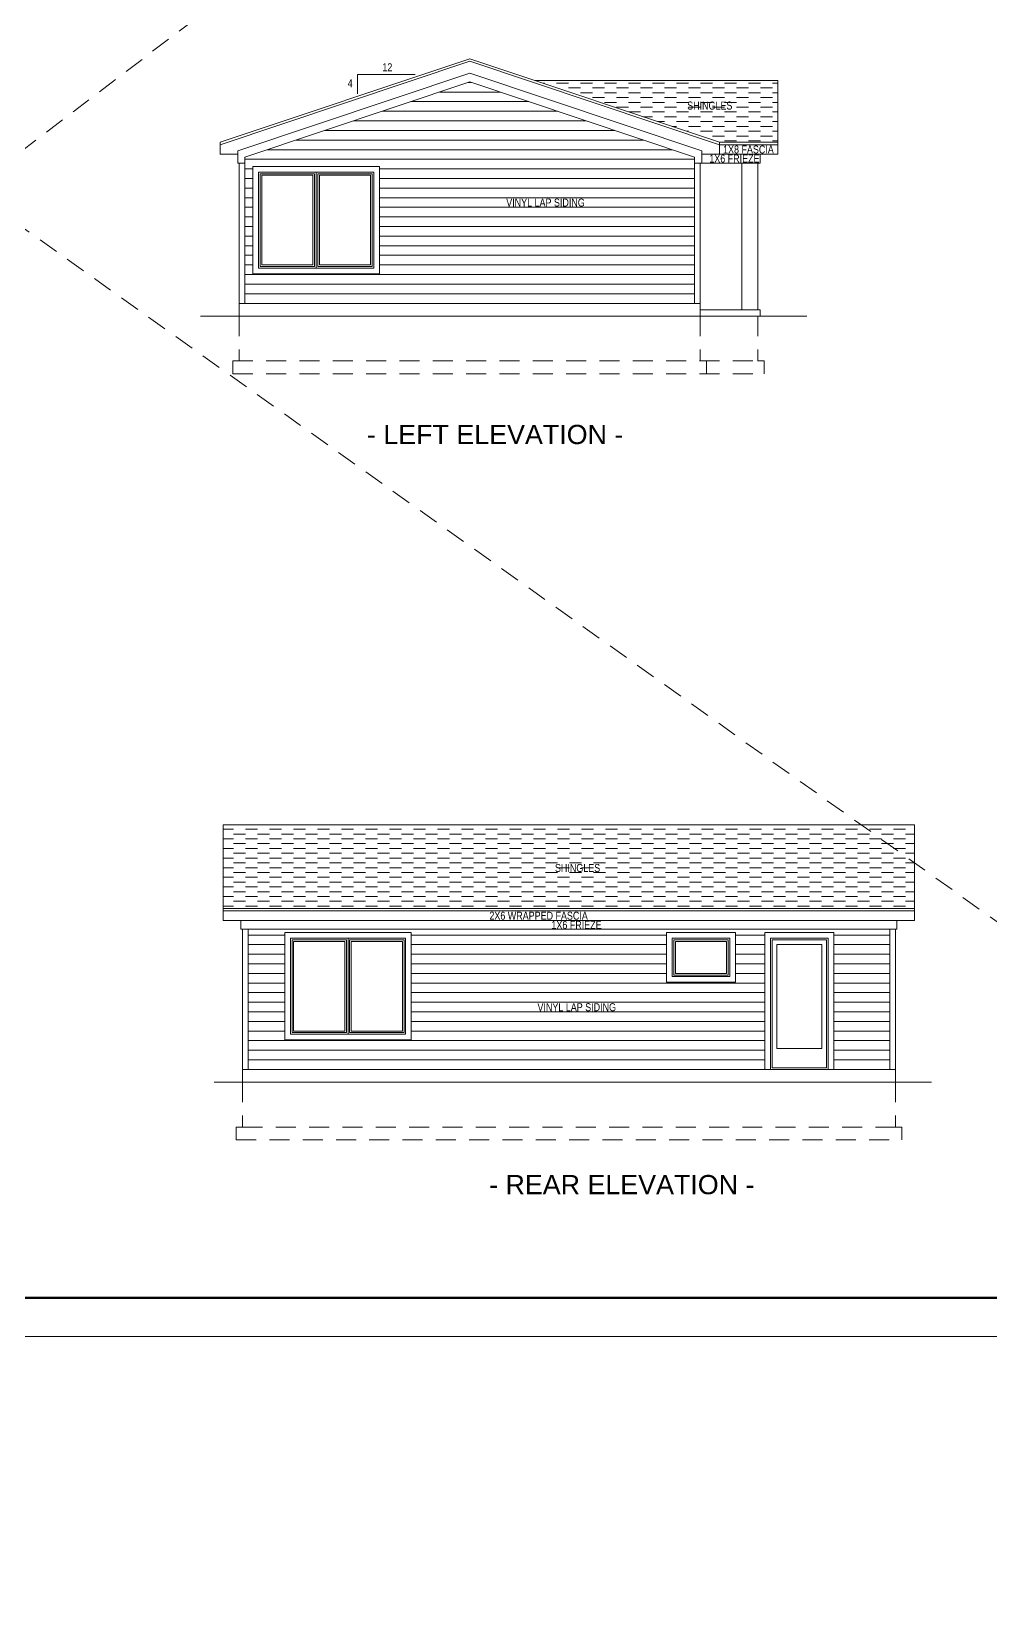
# Model space of a CAD drawing. Header units: inches. Extents: x -4443104 to -4439086, y 793046 to 798506.
# Drawn here: x -4440285 to -4439686, y 796798 to 797778 of the extents above; entities that cross this region are included whole.
import ezdxf

# ---------------------------------------------------------------- set-up
doc = ezdxf.new("R2010")
doc.units = ezdxf.units.IN
doc.header["$MEASUREMENT"] = 0
doc.linetypes.add('DGN Style 2', pattern=[20.825219, 12.495132, -8.330088])
doc.layers.add('Level 1', color=7, linetype='Continuous', lineweight=0)
doc.layers.add('Level 3', color=7, linetype='Continuous', lineweight=0)
doc.styles.add('Style-Arial', font='arial.ttf')

# ---------------------------------------------------------------- blocks, each defined once
blk = doc.blocks.new('412')
at = {"layer": 'Level 3', "color": 120, "linetype": 'Continuous', "lineweight": 13, "flags": 128}
blk.add_lwpolyline([(18, 0), (-18, 0), (-18, -12)], dxfattribs=at)
at = {"layer": 'Level 3', "color": 120, "linetype": 'Continuous', "lineweight": 13, "style": 'Style-Arial', "width": 0.8}
for s, p in [('12', (-2.53, 2)), ('4', (-24.23, -8.02))]:
    blk.add_text(s, height=5, dxfattribs=at).set_placement(p)

msp = doc.modelspace()

# ---------------------------------------------------------------- linework, layer by layer
at = {"layer": 'Level 1', "color": 7, "linetype": 'Continuous', "lineweight": 53}
msp.add_line((-4441106.0755, 796986.9512), (-4439474.0755, 796986.9512), dxfattribs=at)
at = {"layer": 'Level 1', "color": 7, "linetype": 'Continuous', "lineweight": 0}
msp.add_line((-4441154.0755, 796962.9512), (-4439426.0755, 796962.9512), dxfattribs=at)
at = {"layer": 'Level 3', "color": 120, "linetype": 'DGN Style 2', "lineweight": 13}
for p, q in [((-4441484.0068, 798505.9651), (-4439086.4167, 796797.85)), ((-4439288.1557, 798467.1443), (-4441266.7495, 796960.8973))]:
    msp.add_line(p, q, dxfattribs=at)
at = {"layer": 'Level 3', "color": 120, "linetype": 'Continuous', "lineweight": 13}
for p, q in [((-4440167.2782, 797708.9635), (-4440011.2782, 797761.1604)), ((-4439855.2782, 797708.9635), (-4440011.2782, 797761.1604)), ((-4440156.2782, 797703.6441), (-4440011.2782, 797752.1604)), ((-4440151.7782, 797699.6497), (-4440011.2782, 797746.6604)), ((-4439866.2782, 797703.6441), (-4440011.2782, 797752.1604)), ((-4439870.7782, 797699.6497), (-4440011.2782, 797746.6604)), ((-4439818.7782, 797747.4536), (-4439970.3128, 797747.4536)), ((-4439818.7782, 797701.4635), (-4439818.7782, 797747.4536)), ((-4440167.2782, 797701.4635), (-4440167.2782, 797708.9635)), ((-4439855.2782, 797701.4635), (-4439855.2782, 797708.9635)), ((-4439855.2782, 797708.9635), (-4439818.7782, 797708.9635)), ((-4440156.2782, 797701.4635), (-4440167.2782, 797701.4635)), ((-4440156.2782, 797695.9635), (-4440156.2782, 797703.6441)), ((-4440151.7782, 797695.9635), (-4440156.2782, 797695.9635)), ((-4440155.2782, 797695.9635), (-4440155.2782, 797600.3369)), ((-4440151.7782, 797699.6497), (-4440151.7782, 797608.3369)), ((-4439870.7782, 797699.6497), (-4439870.7782, 797608.3369)), ((-4439870.7782, 797695.9635), (-4439829.7782, 797695.9635)), ((-4439867.2782, 797695.9635), (-4439867.2782, 797600.3369)), ((-4439866.2782, 797695.9635), (-4439866.2782, 797703.6441)), ((-4439866.2782, 797701.4635), (-4439855.2782, 797701.4635)), ((-4439855.2782, 797701.4635), (-4439818.7782, 797701.4635)), ((-4439841.2782, 797695.9635), (-4439841.2782, 797604.3369)), ((-4439831.2782, 797695.9635), (-4439831.2782, 797604.3369)), ((-4439829.7782, 797695.9635), (-4439829.7782, 797701.4635)), ((-4440155.2782, 797608.3369), (-4439867.2782, 797608.3369)), ((-4440179.5266, 797600.3369), (-4439800.6221, 797600.3369)), ((-4439867.2782, 797604.3369), (-4439829.7782, 797604.3369)), ((-4439829.7782, 797604.3369), (-4439829.7782, 797600.3369)), ((-4440165.3374, 797222.8161), (-4440165.3374, 797282.4795)), ((-4440165.3374, 797282.4795), (-4439733.3374, 797282.4795)), ((-4439733.3374, 797222.8161), (-4439733.3374, 797282.4795)), ((-4439733.3374, 797230.3161), (-4440165.3374, 797230.3161)), ((-4440154.3374, 797222.8161), (-4440165.3374, 797222.8161)), ((-4440154.3374, 797222.8161), (-4439733.3374, 797222.8161)), ((-4440154.3374, 797217.3161), (-4440154.3374, 797222.8161)), ((-4440153.3374, 797217.3161), (-4440154.3374, 797217.3161)), ((-4440154.3374, 797217.3161), (-4440008.3374, 797217.3161)), ((-4440153.3374, 797217.3161), (-4440153.3374, 797121.6894)), ((-4440149.8374, 797217.3161), (-4440149.8374, 797129.6894)), ((-4440126.8374, 797215.1894), (-4440047.8374, 797215.1894)), ((-4440007.3374, 797217.3161), (-4440008.3374, 797217.3161)), ((-4440007.3374, 797217.3161), (-4439997.3374, 797217.3161)), ((-4439997.3374, 797217.3161), (-4439898.3374, 797217.3161)), ((-4439898.3374, 797217.3161), (-4439744.3374, 797217.3161)), ((-4439888.3232, 797215.1894), (-4439845.3232, 797215.1894)), ((-4439748.8374, 797217.3161), (-4439748.8374, 797129.6894)), ((-4439745.3374, 797217.3161), (-4439745.3374, 797121.6894)), ((-4439744.3374, 797217.3161), (-4439744.3374, 797222.8161)), ((-4439745.3374, 797129.6894), (-4440153.3374, 797129.6894)), ((-4439722.8557, 797121.6894), (-4440171.0172, 797121.6894))]:
    msp.add_line(p, q, dxfattribs=at)
at = {"layer": 'Level 3', "color": 120, "linetype": 'Continuous', "lineweight": 0}
for p, q in [((-4440167.2782, 797707.4635), (-4440011.2782, 797759.6604)), ((-4439855.2782, 797707.4635), (-4440011.2782, 797759.6604)), ((-4439855.2782, 797707.4635), (-4439818.7782, 797707.4635)), ((-4439733.3374, 797228.8161), (-4440165.3374, 797228.8161))]:
    msp.add_line(p, q, dxfattribs=at)
at = {"layer": 'Level 3', "color": 30, "linetype": 'Continuous', "lineweight": 0}
for p, q in [((-4440012.2451, 797746.3369), (-4440010.3112, 797746.3369)), ((-4440030.1772, 797740.3369), (-4439992.3791, 797740.3369)), ((-4440066.0414, 797728.3369), (-4439956.5149, 797728.3369)), ((-4440048.1093, 797734.3369), (-4439974.447, 797734.3369)), ((-4440101.9056, 797716.3369), (-4439920.6507, 797716.3369)), ((-4440083.9735, 797722.3369), (-4439938.5828, 797722.3369)), ((-4440119.8378, 797710.3369), (-4439902.7186, 797710.3369)), ((-4440151.7782, 797698.3369), (-4440150.6489, 797698.3369)), ((-4440150.6489, 797698.3369), (-4439870.7782, 797698.3369)), ((-4440137.7699, 797704.3369), (-4439884.7865, 797704.3369)), ((-4440151.7782, 797692.3369), (-4440146.7782, 797692.3369)), ((-4440151.7782, 797686.3369), (-4440146.7782, 797686.3369)), ((-4440067.7782, 797692.3369), (-4439870.7782, 797692.3369)), ((-4440067.7782, 797686.3369), (-4439870.7782, 797686.3369)), ((-4440151.7782, 797680.3369), (-4440146.7782, 797680.3369)), ((-4440067.7782, 797680.3369), (-4439870.7782, 797680.3369)), ((-4440151.7782, 797674.3369), (-4440146.7782, 797674.3369)), ((-4440151.7782, 797668.3369), (-4440146.7782, 797668.3369)), ((-4440067.7782, 797674.3369), (-4439870.7782, 797674.3369)), ((-4440067.7782, 797668.3369), (-4439870.7782, 797668.3369)), ((-4440151.7782, 797662.3369), (-4440146.7782, 797662.3369)), ((-4440067.7782, 797662.3369), (-4439870.7782, 797662.3369)), ((-4440151.7782, 797656.3369), (-4440146.7782, 797656.3369)), ((-4440151.7782, 797650.3369), (-4440146.7782, 797650.3369)), ((-4440067.7782, 797656.3369), (-4439870.7782, 797656.3369)), ((-4440067.7782, 797650.3369), (-4439870.7782, 797650.3369)), ((-4440151.7782, 797644.3369), (-4440146.7782, 797644.3369)), ((-4440151.7782, 797638.3369), (-4440146.7782, 797638.3369)), ((-4440067.7782, 797644.3369), (-4439870.7782, 797644.3369)), ((-4440067.7782, 797638.3369), (-4439870.7782, 797638.3369)), ((-4440151.7782, 797632.3369), (-4440146.7782, 797632.3369)), ((-4440067.7782, 797632.3369), (-4439870.7782, 797632.3369)), ((-4440151.7782, 797626.3369), (-4439870.7782, 797626.3369)), ((-4440151.7782, 797620.3369), (-4439870.7782, 797620.3369)), ((-4440151.7782, 797614.3369), (-4439870.7782, 797614.3369)), ((-4440149.8374, 797213.6894), (-4440126.8374, 797213.6894)), ((-4440149.8374, 797207.6894), (-4440126.8374, 797207.6894)), ((-4440047.8374, 797213.6894), (-4439888.3232, 797213.6894)), ((-4440047.8374, 797207.6894), (-4439888.3232, 797207.6894)), ((-4439845.3232, 797213.6894), (-4439826.8374, 797213.6894)), ((-4439845.3232, 797207.6894), (-4439826.8374, 797207.6894)), ((-4439783.8374, 797213.6894), (-4439748.8374, 797213.6894)), ((-4439783.8374, 797207.6894), (-4439748.8374, 797207.6894)), ((-4440149.8374, 797201.6894), (-4440126.8374, 797201.6894)), ((-4440149.8374, 797195.6894), (-4440126.8374, 797195.6894)), ((-4440047.8374, 797201.6894), (-4439888.3232, 797201.6894)), ((-4440047.8374, 797195.6894), (-4439888.3232, 797195.6894)), ((-4439845.3232, 797201.6894), (-4439826.8374, 797201.6894)), ((-4439845.3232, 797195.6894), (-4439826.8374, 797195.6894)), ((-4439783.8374, 797201.6894), (-4439748.8374, 797201.6894)), ((-4439783.8374, 797195.6894), (-4439748.8374, 797195.6894)), ((-4440149.8374, 797189.6894), (-4440126.8374, 797189.6894)), ((-4440047.8374, 797189.6894), (-4439888.3232, 797189.6894)), ((-4439845.3232, 797189.6894), (-4439826.8374, 797189.6894)), ((-4439783.8374, 797189.6894), (-4439748.8374, 797189.6894)), ((-4440149.8374, 797183.6894), (-4440126.8374, 797183.6894)), ((-4440149.8374, 797177.6894), (-4440126.8374, 797177.6894)), ((-4440047.8374, 797183.6894), (-4439826.8374, 797183.6894)), ((-4440047.8374, 797177.6894), (-4439826.8374, 797177.6894)), ((-4439783.8374, 797183.6894), (-4439748.8374, 797183.6894)), ((-4439783.8374, 797177.6894), (-4439748.8374, 797177.6894)), ((-4440149.8374, 797171.6894), (-4440126.8374, 797171.6894)), ((-4440047.8374, 797171.6894), (-4439826.8374, 797171.6894)), ((-4439783.8374, 797171.6894), (-4439748.8374, 797171.6894)), ((-4440149.8374, 797165.6894), (-4440126.8374, 797165.6894)), ((-4440149.8374, 797159.6894), (-4440126.8374, 797159.6894)), ((-4440047.8374, 797165.6894), (-4439826.8374, 797165.6894)), ((-4440047.8374, 797159.6894), (-4439826.8374, 797159.6894)), ((-4439783.8374, 797165.6894), (-4439748.8374, 797165.6894)), ((-4439783.8374, 797159.6894), (-4439748.8374, 797159.6894)), ((-4440149.8374, 797153.6894), (-4440126.8374, 797153.6894)), ((-4440149.8374, 797147.6894), (-4440127.459, 797147.6894)), ((-4440127.459, 797147.6894), (-4439826.8374, 797147.6894)), ((-4440047.8374, 797153.6894), (-4439826.8374, 797153.6894)), ((-4439783.8374, 797153.6894), (-4439748.8374, 797153.6894)), ((-4439783.8374, 797147.6894), (-4439748.8374, 797147.6894)), ((-4440149.8374, 797141.6894), (-4440134.9184, 797141.6894)), ((-4440134.9184, 797141.6894), (-4439826.8374, 797141.6894)), ((-4439783.8374, 797141.6894), (-4439748.8374, 797141.6894)), ((-4440149.8374, 797135.6894), (-4440142.3779, 797135.6894)), ((-4440142.3779, 797135.6894), (-4439826.8374, 797135.6894)), ((-4439783.8374, 797135.6894), (-4439748.8374, 797135.6894))]:
    msp.add_line(p, q, dxfattribs=at)
at = {"layer": 'Level 3', "color": 251, "linetype": 'Continuous', "lineweight": 0}
for p, q in [((-4439965.6, 797745.8767), (-4439964.5351, 797745.8767)), ((-4439957.0351, 797745.8767), (-4439949.5351, 797745.8767)), ((-4439942.0351, 797745.8767), (-4439934.5351, 797745.8767)), ((-4439927.0351, 797745.8767), (-4439919.5351, 797745.8767)), ((-4439912.0351, 797745.8767), (-4439904.5351, 797745.8767)), ((-4439897.0351, 797745.8767), (-4439889.5351, 797745.8767)), ((-4439882.0351, 797745.8767), (-4439874.5351, 797745.8767)), ((-4439867.0351, 797745.8767), (-4439859.5351, 797745.8767)), ((-4439852.0351, 797745.8767), (-4439844.5351, 797745.8767)), ((-4439837.0351, 797745.8767), (-4439829.5351, 797745.8767)), ((-4439822.0351, 797745.8767), (-4439818.7782, 797745.8767)), ((-4439949.5351, 797742.8767), (-4439942.0351, 797742.8767)), ((-4439942.0351, 797739.8767), (-4439934.5351, 797739.8767)), ((-4439934.5351, 797742.8767), (-4439927.0351, 797742.8767)), ((-4439934.5351, 797736.8767), (-4439927.0351, 797736.8767)), ((-4439927.0351, 797739.8767), (-4439919.5351, 797739.8767)), ((-4439919.5351, 797742.8767), (-4439912.0351, 797742.8767)), ((-4439919.5351, 797736.8767), (-4439912.0351, 797736.8767)), ((-4439912.0351, 797739.8767), (-4439904.5351, 797739.8767)), ((-4439904.5351, 797742.8767), (-4439897.0351, 797742.8767)), ((-4439904.5351, 797736.8767), (-4439897.0351, 797736.8767)), ((-4439897.0351, 797739.8767), (-4439889.5351, 797739.8767)), ((-4439889.5351, 797742.8767), (-4439882.0351, 797742.8767)), ((-4439889.5351, 797736.8767), (-4439882.0351, 797736.8767)), ((-4439882.0351, 797739.8767), (-4439874.5351, 797739.8767)), ((-4439874.5351, 797742.8767), (-4439867.0351, 797742.8767)), ((-4439874.5351, 797736.8767), (-4439867.0351, 797736.8767)), ((-4439867.0351, 797739.8767), (-4439859.5351, 797739.8767)), ((-4439859.5351, 797742.8767), (-4439852.0351, 797742.8767)), ((-4439859.5351, 797736.8767), (-4439852.0351, 797736.8767)), ((-4439852.0351, 797739.8767), (-4439844.5351, 797739.8767)), ((-4439844.5351, 797742.8767), (-4439837.0351, 797742.8767)), ((-4439844.5351, 797736.8767), (-4439837.0351, 797736.8767)), ((-4439837.0351, 797739.8767), (-4439829.5351, 797739.8767)), ((-4439829.5351, 797742.8767), (-4439822.0351, 797742.8767)), ((-4439829.5351, 797736.8767), (-4439822.0351, 797736.8767)), ((-4439822.0351, 797739.8767), (-4439818.7782, 797739.8767)), ((-4439927.0351, 797733.8767), (-4439919.5351, 797733.8767)), ((-4439919.5351, 797730.8767), (-4439912.0351, 797730.8767)), ((-4439912.0351, 797733.8767), (-4439904.5351, 797733.8767)), ((-4439911.8037, 797727.8767), (-4439904.5351, 797727.8767)), ((-4439904.5351, 797730.8767), (-4439897.0351, 797730.8767)), ((-4439897.0351, 797733.8767), (-4439889.5351, 797733.8767)), ((-4439897.0351, 797727.8767), (-4439889.5351, 797727.8767)), ((-4439889.5351, 797730.8767), (-4439882.0351, 797730.8767)), ((-4439882.0351, 797733.8767), (-4439874.5351, 797733.8767)), ((-4439882.0351, 797727.8767), (-4439874.5351, 797727.8767)), ((-4439874.5351, 797730.8767), (-4439867.0351, 797730.8767)), ((-4439867.0351, 797733.8767), (-4439859.5351, 797733.8767)), ((-4439867.0351, 797727.8767), (-4439859.5351, 797727.8767)), ((-4439859.5351, 797730.8767), (-4439852.0351, 797730.8767)), ((-4439852.0351, 797733.8767), (-4439844.5351, 797733.8767)), ((-4439852.0351, 797727.8767), (-4439844.5351, 797727.8767)), ((-4439844.5351, 797730.8767), (-4439837.0351, 797730.8767)), ((-4439837.0351, 797733.8767), (-4439829.5351, 797733.8767)), ((-4439837.0351, 797727.8767), (-4439829.5351, 797727.8767)), ((-4439829.5351, 797730.8767), (-4439822.0351, 797730.8767)), ((-4439822.0351, 797733.8767), (-4439818.7782, 797733.8767)), ((-4439822.0351, 797727.8767), (-4439818.7782, 797727.8767)), ((-4439902.8377, 797724.8767), (-4439897.0351, 797724.8767)), ((-4439893.8716, 797721.8767), (-4439889.5351, 797721.8767)), ((-4439889.5351, 797724.8767), (-4439882.0351, 797724.8767)), ((-4439884.9056, 797718.8767), (-4439882.0351, 797718.8767)), ((-4439882.0351, 797721.8767), (-4439874.5351, 797721.8767)), ((-4439875.9395, 797715.8767), (-4439874.5351, 797715.8767)), ((-4439874.5351, 797724.8767), (-4439867.0351, 797724.8767)), ((-4439874.5351, 797718.8767), (-4439867.0351, 797718.8767)), ((-4439867.0351, 797721.8767), (-4439859.5351, 797721.8767)), ((-4439867.0351, 797715.8767), (-4439859.5351, 797715.8767)), ((-4439859.5351, 797724.8767), (-4439852.0351, 797724.8767)), ((-4439859.5351, 797718.8767), (-4439852.0351, 797718.8767)), ((-4439852.0351, 797721.8767), (-4439844.5351, 797721.8767)), ((-4439852.0351, 797715.8767), (-4439844.5351, 797715.8767)), ((-4439844.5351, 797724.8767), (-4439837.0351, 797724.8767)), ((-4439844.5351, 797718.8767), (-4439837.0351, 797718.8767)), ((-4439837.0351, 797721.8767), (-4439829.5351, 797721.8767)), ((-4439837.0351, 797715.8767), (-4439829.5351, 797715.8767)), ((-4439829.5351, 797724.8767), (-4439822.0351, 797724.8767)), ((-4439829.5351, 797718.8767), (-4439822.0351, 797718.8767)), ((-4439822.0351, 797721.8767), (-4439818.7782, 797721.8767)), ((-4439822.0351, 797715.8767), (-4439818.7782, 797715.8767)), ((-4439859.5351, 797712.8767), (-4439852.0351, 797712.8767)), ((-4439852.0351, 797709.8767), (-4439844.5351, 797709.8767)), ((-4439844.5351, 797712.8767), (-4439837.0351, 797712.8767)), ((-4439837.0351, 797709.8767), (-4439829.5351, 797709.8767)), ((-4439829.5351, 797712.8767), (-4439822.0351, 797712.8767)), ((-4439822.0351, 797709.8767), (-4439818.7782, 797709.8767)), ((-4440165.3374, 797279.7663), (-4440158.9929, 797279.7663)), ((-4440158.9929, 797276.7663), (-4440151.4929, 797276.7663)), ((-4440151.4929, 797279.7663), (-4440143.9929, 797279.7663)), ((-4440143.9929, 797276.7663), (-4440136.4929, 797276.7663)), ((-4440136.4929, 797279.7663), (-4440128.9929, 797279.7663)), ((-4440128.9929, 797276.7663), (-4440121.4929, 797276.7663)), ((-4440121.4929, 797279.7663), (-4440113.9929, 797279.7663)), ((-4440113.9929, 797276.7663), (-4440106.4929, 797276.7663)), ((-4440106.4929, 797279.7663), (-4440098.9929, 797279.7663)), ((-4440098.9929, 797276.7663), (-4440091.4929, 797276.7663)), ((-4440091.4929, 797279.7663), (-4440083.9929, 797279.7663)), ((-4440083.9929, 797276.7663), (-4440076.4929, 797276.7663)), ((-4440076.4929, 797279.7663), (-4440068.9929, 797279.7663)), ((-4440068.9929, 797276.7663), (-4440061.4929, 797276.7663)), ((-4440061.4929, 797279.7663), (-4440053.9929, 797279.7663)), ((-4440053.9929, 797276.7663), (-4440046.4929, 797276.7663)), ((-4440046.4929, 797279.7663), (-4440038.9929, 797279.7663)), ((-4440038.9929, 797276.7663), (-4440031.4929, 797276.7663)), ((-4440031.4929, 797279.7663), (-4440023.9929, 797279.7663)), ((-4440023.9929, 797276.7663), (-4440016.4929, 797276.7663)), ((-4440016.4929, 797279.7663), (-4440008.9929, 797279.7663)), ((-4440008.9929, 797276.7663), (-4440001.4929, 797276.7663)), ((-4440001.4929, 797279.7663), (-4439993.9929, 797279.7663)), ((-4439993.9929, 797276.7663), (-4439986.4929, 797276.7663)), ((-4439986.4929, 797279.7663), (-4439978.9929, 797279.7663)), ((-4439978.9929, 797276.7663), (-4439971.4929, 797276.7663)), ((-4439971.4929, 797279.7663), (-4439963.9929, 797279.7663)), ((-4439963.9929, 797276.7663), (-4439956.4929, 797276.7663)), ((-4439956.4929, 797279.7663), (-4439948.9929, 797279.7663)), ((-4439948.9929, 797276.7663), (-4439941.4929, 797276.7663)), ((-4439941.4929, 797279.7663), (-4439933.9929, 797279.7663)), ((-4439933.9929, 797276.7663), (-4439926.4929, 797276.7663)), ((-4439926.4929, 797279.7663), (-4439918.9929, 797279.7663)), ((-4439918.9929, 797276.7663), (-4439911.4929, 797276.7663)), ((-4439911.4929, 797279.7663), (-4439903.9929, 797279.7663)), ((-4439903.9929, 797276.7663), (-4439896.4929, 797276.7663)), ((-4439896.4929, 797279.7663), (-4439888.9929, 797279.7663)), ((-4439888.9929, 797276.7663), (-4439881.4929, 797276.7663)), ((-4439881.4929, 797279.7663), (-4439873.9929, 797279.7663)), ((-4439873.9929, 797276.7663), (-4439866.4929, 797276.7663)), ((-4439866.4929, 797279.7663), (-4439858.9929, 797279.7663)), ((-4439858.9929, 797276.7663), (-4439851.4929, 797276.7663)), ((-4439851.4929, 797279.7663), (-4439843.9929, 797279.7663)), ((-4439843.9929, 797276.7663), (-4439836.4929, 797276.7663)), ((-4439836.4929, 797279.7663), (-4439828.9929, 797279.7663)), ((-4439828.9929, 797276.7663), (-4439821.4929, 797276.7663)), ((-4439821.4929, 797279.7663), (-4439813.9929, 797279.7663)), ((-4439813.9929, 797276.7663), (-4439806.4929, 797276.7663)), ((-4439806.4929, 797279.7663), (-4439798.9929, 797279.7663)), ((-4439798.9929, 797276.7663), (-4439791.4929, 797276.7663)), ((-4439791.4929, 797279.7663), (-4439783.9929, 797279.7663)), ((-4439783.9929, 797276.7663), (-4439776.4929, 797276.7663)), ((-4439776.4929, 797279.7663), (-4439768.9929, 797279.7663)), ((-4439768.9929, 797276.7663), (-4439761.4929, 797276.7663)), ((-4439761.4929, 797279.7663), (-4439753.9929, 797279.7663)), ((-4439753.9929, 797276.7663), (-4439746.4929, 797276.7663)), ((-4439746.4929, 797279.7663), (-4439738.9929, 797279.7663)), ((-4439738.9929, 797276.7663), (-4439733.3374, 797276.7663)), ((-4440165.3374, 797273.7663), (-4440158.9929, 797273.7663)), ((-4440165.3374, 797267.7663), (-4440158.9929, 797267.7663)), ((-4440158.9929, 797270.7663), (-4440151.4929, 797270.7663)), ((-4440158.9929, 797264.7663), (-4440151.4929, 797264.7663)), ((-4440151.4929, 797273.7663), (-4440143.9929, 797273.7663)), ((-4440151.4929, 797267.7663), (-4440143.9929, 797267.7663)), ((-4440143.9929, 797270.7663), (-4440136.4929, 797270.7663)), ((-4440143.9929, 797264.7663), (-4440136.4929, 797264.7663)), ((-4440136.4929, 797273.7663), (-4440128.9929, 797273.7663)), ((-4440136.4929, 797267.7663), (-4440128.9929, 797267.7663)), ((-4440128.9929, 797270.7663), (-4440121.4929, 797270.7663)), ((-4440128.9929, 797264.7663), (-4440121.4929, 797264.7663)), ((-4440121.4929, 797273.7663), (-4440113.9929, 797273.7663)), ((-4440121.4929, 797267.7663), (-4440113.9929, 797267.7663)), ((-4440113.9929, 797270.7663), (-4440106.4929, 797270.7663)), ((-4440113.9929, 797264.7663), (-4440106.4929, 797264.7663)), ((-4440106.4929, 797273.7663), (-4440098.9929, 797273.7663)), ((-4440106.4929, 797267.7663), (-4440098.9929, 797267.7663)), ((-4440098.9929, 797270.7663), (-4440091.4929, 797270.7663)), ((-4440098.9929, 797264.7663), (-4440091.4929, 797264.7663)), ((-4440091.4929, 797273.7663), (-4440083.9929, 797273.7663)), ((-4440091.4929, 797267.7663), (-4440083.9929, 797267.7663)), ((-4440083.9929, 797270.7663), (-4440076.4929, 797270.7663)), ((-4440083.9929, 797264.7663), (-4440076.4929, 797264.7663)), ((-4440076.4929, 797273.7663), (-4440068.9929, 797273.7663)), ((-4440076.4929, 797267.7663), (-4440068.9929, 797267.7663)), ((-4440068.9929, 797270.7663), (-4440061.4929, 797270.7663)), ((-4440068.9929, 797264.7663), (-4440061.4929, 797264.7663)), ((-4440061.4929, 797273.7663), (-4440053.9929, 797273.7663)), ((-4440061.4929, 797267.7663), (-4440053.9929, 797267.7663)), ((-4440053.9929, 797270.7663), (-4440046.4929, 797270.7663)), ((-4440053.9929, 797264.7663), (-4440046.4929, 797264.7663)), ((-4440046.4929, 797273.7663), (-4440038.9929, 797273.7663)), ((-4440046.4929, 797267.7663), (-4440038.9929, 797267.7663)), ((-4440038.9929, 797270.7663), (-4440031.4929, 797270.7663)), ((-4440038.9929, 797264.7663), (-4440031.4929, 797264.7663)), ((-4440031.4929, 797273.7663), (-4440023.9929, 797273.7663)), ((-4440031.4929, 797267.7663), (-4440023.9929, 797267.7663)), ((-4440023.9929, 797270.7663), (-4440016.4929, 797270.7663)), ((-4440023.9929, 797264.7663), (-4440016.4929, 797264.7663)), ((-4440016.4929, 797273.7663), (-4440008.9929, 797273.7663)), ((-4440016.4929, 797267.7663), (-4440008.9929, 797267.7663)), ((-4440008.9929, 797270.7663), (-4440001.4929, 797270.7663)), ((-4440008.9929, 797264.7663), (-4440001.4929, 797264.7663)), ((-4440001.4929, 797273.7663), (-4439993.9929, 797273.7663)), ((-4440001.4929, 797267.7663), (-4439993.9929, 797267.7663)), ((-4439993.9929, 797270.7663), (-4439986.4929, 797270.7663)), ((-4439993.9929, 797264.7663), (-4439986.4929, 797264.7663)), ((-4439986.4929, 797273.7663), (-4439978.9929, 797273.7663)), ((-4439986.4929, 797267.7663), (-4439978.9929, 797267.7663)), ((-4439978.9929, 797270.7663), (-4439971.4929, 797270.7663)), ((-4439978.9929, 797264.7663), (-4439971.4929, 797264.7663)), ((-4439971.4929, 797273.7663), (-4439963.9929, 797273.7663)), ((-4439971.4929, 797267.7663), (-4439963.9929, 797267.7663)), ((-4439963.9929, 797270.7663), (-4439956.4929, 797270.7663)), ((-4439963.9929, 797264.7663), (-4439956.4929, 797264.7663)), ((-4439956.4929, 797273.7663), (-4439948.9929, 797273.7663)), ((-4439956.4929, 797267.7663), (-4439948.9929, 797267.7663)), ((-4439948.9929, 797270.7663), (-4439941.4929, 797270.7663)), ((-4439948.9929, 797264.7663), (-4439941.4929, 797264.7663)), ((-4439941.4929, 797273.7663), (-4439933.9929, 797273.7663)), ((-4439941.4929, 797267.7663), (-4439933.9929, 797267.7663)), ((-4439933.9929, 797270.7663), (-4439926.4929, 797270.7663)), ((-4439933.9929, 797264.7663), (-4439926.4929, 797264.7663)), ((-4439926.4929, 797273.7663), (-4439918.9929, 797273.7663)), ((-4439926.4929, 797267.7663), (-4439918.9929, 797267.7663)), ((-4439918.9929, 797270.7663), (-4439911.4929, 797270.7663)), ((-4439918.9929, 797264.7663), (-4439911.4929, 797264.7663)), ((-4439911.4929, 797273.7663), (-4439903.9929, 797273.7663)), ((-4439911.4929, 797267.7663), (-4439903.9929, 797267.7663)), ((-4439903.9929, 797270.7663), (-4439896.4929, 797270.7663)), ((-4439903.9929, 797264.7663), (-4439896.4929, 797264.7663)), ((-4439896.4929, 797273.7663), (-4439888.9929, 797273.7663)), ((-4439896.4929, 797267.7663), (-4439888.9929, 797267.7663)), ((-4439888.9929, 797270.7663), (-4439881.4929, 797270.7663)), ((-4439888.9929, 797264.7663), (-4439881.4929, 797264.7663)), ((-4439881.4929, 797273.7663), (-4439873.9929, 797273.7663)), ((-4439881.4929, 797267.7663), (-4439873.9929, 797267.7663)), ((-4439873.9929, 797270.7663), (-4439866.4929, 797270.7663)), ((-4439873.9929, 797264.7663), (-4439866.4929, 797264.7663)), ((-4439866.4929, 797273.7663), (-4439858.9929, 797273.7663)), ((-4439866.4929, 797267.7663), (-4439858.9929, 797267.7663)), ((-4439858.9929, 797270.7663), (-4439851.4929, 797270.7663)), ((-4439858.9929, 797264.7663), (-4439851.4929, 797264.7663)), ((-4439851.4929, 797273.7663), (-4439843.9929, 797273.7663)), ((-4439851.4929, 797267.7663), (-4439843.9929, 797267.7663)), ((-4439843.9929, 797270.7663), (-4439836.4929, 797270.7663)), ((-4439843.9929, 797264.7663), (-4439836.4929, 797264.7663)), ((-4439836.4929, 797273.7663), (-4439828.9929, 797273.7663)), ((-4439836.4929, 797267.7663), (-4439828.9929, 797267.7663)), ((-4439828.9929, 797270.7663), (-4439821.4929, 797270.7663)), ((-4439828.9929, 797264.7663), (-4439821.4929, 797264.7663)), ((-4439821.4929, 797273.7663), (-4439813.9929, 797273.7663)), ((-4439821.4929, 797267.7663), (-4439813.9929, 797267.7663)), ((-4439813.9929, 797270.7663), (-4439806.4929, 797270.7663)), ((-4439813.9929, 797264.7663), (-4439806.4929, 797264.7663)), ((-4439806.4929, 797273.7663), (-4439798.9929, 797273.7663)), ((-4439806.4929, 797267.7663), (-4439798.9929, 797267.7663)), ((-4439798.9929, 797270.7663), (-4439791.4929, 797270.7663)), ((-4439798.9929, 797264.7663), (-4439791.4929, 797264.7663)), ((-4439791.4929, 797273.7663), (-4439783.9929, 797273.7663)), ((-4439791.4929, 797267.7663), (-4439783.9929, 797267.7663)), ((-4439783.9929, 797270.7663), (-4439776.4929, 797270.7663)), ((-4439783.9929, 797264.7663), (-4439776.4929, 797264.7663)), ((-4439776.4929, 797273.7663), (-4439768.9929, 797273.7663)), ((-4439776.4929, 797267.7663), (-4439768.9929, 797267.7663)), ((-4439768.9929, 797270.7663), (-4439761.4929, 797270.7663)), ((-4439768.9929, 797264.7663), (-4439761.4929, 797264.7663)), ((-4439761.4929, 797273.7663), (-4439753.9929, 797273.7663)), ((-4439761.4929, 797267.7663), (-4439753.9929, 797267.7663)), ((-4439753.9929, 797270.7663), (-4439746.4929, 797270.7663)), ((-4439753.9929, 797264.7663), (-4439746.4929, 797264.7663)), ((-4439746.4929, 797273.7663), (-4439738.9929, 797273.7663)), ((-4439746.4929, 797267.7663), (-4439738.9929, 797267.7663)), ((-4439738.9929, 797270.7663), (-4439733.3374, 797270.7663)), ((-4439738.9929, 797264.7663), (-4439733.3374, 797264.7663)), ((-4440165.3374, 797261.7663), (-4440158.9929, 797261.7663)), ((-4440165.3374, 797255.7663), (-4440158.9929, 797255.7663)), ((-4440158.9929, 797258.7663), (-4440151.4929, 797258.7663)), ((-4440151.4929, 797261.7663), (-4440143.9929, 797261.7663)), ((-4440151.4929, 797255.7663), (-4440143.9929, 797255.7663)), ((-4440143.9929, 797258.7663), (-4440136.4929, 797258.7663)), ((-4440136.4929, 797261.7663), (-4440128.9929, 797261.7663)), ((-4440136.4929, 797255.7663), (-4440128.9929, 797255.7663)), ((-4440128.9929, 797258.7663), (-4440121.4929, 797258.7663)), ((-4440121.4929, 797261.7663), (-4440113.9929, 797261.7663)), ((-4440121.4929, 797255.7663), (-4440113.9929, 797255.7663)), ((-4440113.9929, 797258.7663), (-4440106.4929, 797258.7663)), ((-4440106.4929, 797261.7663), (-4440098.9929, 797261.7663)), ((-4440106.4929, 797255.7663), (-4440098.9929, 797255.7663)), ((-4440098.9929, 797258.7663), (-4440091.4929, 797258.7663)), ((-4440091.4929, 797261.7663), (-4440083.9929, 797261.7663)), ((-4440091.4929, 797255.7663), (-4440083.9929, 797255.7663)), ((-4440083.9929, 797258.7663), (-4440076.4929, 797258.7663)), ((-4440076.4929, 797261.7663), (-4440068.9929, 797261.7663)), ((-4440076.4929, 797255.7663), (-4440068.9929, 797255.7663)), ((-4440068.9929, 797258.7663), (-4440061.4929, 797258.7663)), ((-4440061.4929, 797261.7663), (-4440053.9929, 797261.7663)), ((-4440061.4929, 797255.7663), (-4440053.9929, 797255.7663)), ((-4440053.9929, 797258.7663), (-4440046.4929, 797258.7663)), ((-4440046.4929, 797261.7663), (-4440038.9929, 797261.7663)), ((-4440046.4929, 797255.7663), (-4440038.9929, 797255.7663)), ((-4440038.9929, 797258.7663), (-4440031.4929, 797258.7663)), ((-4440031.4929, 797261.7663), (-4440023.9929, 797261.7663)), ((-4440031.4929, 797255.7663), (-4440023.9929, 797255.7663)), ((-4440023.9929, 797258.7663), (-4440016.4929, 797258.7663)), ((-4440016.4929, 797261.7663), (-4440008.9929, 797261.7663)), ((-4440016.4929, 797255.7663), (-4440008.9929, 797255.7663)), ((-4440008.9929, 797258.7663), (-4440001.4929, 797258.7663)), ((-4440001.4929, 797261.7663), (-4439993.9929, 797261.7663)), ((-4440001.4929, 797255.7663), (-4439993.9929, 797255.7663)), ((-4439993.9929, 797258.7663), (-4439986.4929, 797258.7663)), ((-4439986.4929, 797261.7663), (-4439978.9929, 797261.7663)), ((-4439986.4929, 797255.7663), (-4439978.9929, 797255.7663)), ((-4439978.9929, 797258.7663), (-4439971.4929, 797258.7663)), ((-4439971.4929, 797261.7663), (-4439963.9929, 797261.7663)), ((-4439971.4929, 797255.7663), (-4439963.9929, 797255.7663)), ((-4439963.9929, 797258.7663), (-4439956.4929, 797258.7663)), ((-4439956.4929, 797261.7663), (-4439948.9929, 797261.7663)), ((-4439956.4929, 797255.7663), (-4439948.9929, 797255.7663)), ((-4439948.9929, 797258.7663), (-4439941.4929, 797258.7663)), ((-4439941.4929, 797261.7663), (-4439933.9929, 797261.7663)), ((-4439941.4929, 797255.7663), (-4439933.9929, 797255.7663)), ((-4439933.9929, 797258.7663), (-4439926.4929, 797258.7663)), ((-4439926.4929, 797261.7663), (-4439918.9929, 797261.7663)), ((-4439926.4929, 797255.7663), (-4439918.9929, 797255.7663)), ((-4439918.9929, 797258.7663), (-4439911.4929, 797258.7663)), ((-4439911.4929, 797261.7663), (-4439903.9929, 797261.7663)), ((-4439911.4929, 797255.7663), (-4439903.9929, 797255.7663)), ((-4439903.9929, 797258.7663), (-4439896.4929, 797258.7663)), ((-4439896.4929, 797261.7663), (-4439888.9929, 797261.7663)), ((-4439896.4929, 797255.7663), (-4439888.9929, 797255.7663)), ((-4439888.9929, 797258.7663), (-4439881.4929, 797258.7663)), ((-4439881.4929, 797261.7663), (-4439873.9929, 797261.7663)), ((-4439881.4929, 797255.7663), (-4439873.9929, 797255.7663)), ((-4439873.9929, 797258.7663), (-4439866.4929, 797258.7663)), ((-4439866.4929, 797261.7663), (-4439858.9929, 797261.7663)), ((-4439866.4929, 797255.7663), (-4439858.9929, 797255.7663)), ((-4439858.9929, 797258.7663), (-4439851.4929, 797258.7663)), ((-4439851.4929, 797261.7663), (-4439843.9929, 797261.7663)), ((-4439851.4929, 797255.7663), (-4439843.9929, 797255.7663)), ((-4439843.9929, 797258.7663), (-4439836.4929, 797258.7663)), ((-4439836.4929, 797261.7663), (-4439828.9929, 797261.7663)), ((-4439836.4929, 797255.7663), (-4439828.9929, 797255.7663)), ((-4439828.9929, 797258.7663), (-4439821.4929, 797258.7663)), ((-4439821.4929, 797261.7663), (-4439813.9929, 797261.7663)), ((-4439821.4929, 797255.7663), (-4439813.9929, 797255.7663)), ((-4439813.9929, 797258.7663), (-4439806.4929, 797258.7663)), ((-4439806.4929, 797261.7663), (-4439798.9929, 797261.7663)), ((-4439806.4929, 797255.7663), (-4439798.9929, 797255.7663)), ((-4439798.9929, 797258.7663), (-4439791.4929, 797258.7663)), ((-4439791.4929, 797261.7663), (-4439783.9929, 797261.7663)), ((-4439791.4929, 797255.7663), (-4439783.9929, 797255.7663)), ((-4439783.9929, 797258.7663), (-4439776.4929, 797258.7663)), ((-4439776.4929, 797261.7663), (-4439768.9929, 797261.7663)), ((-4439776.4929, 797255.7663), (-4439768.9929, 797255.7663)), ((-4439768.9929, 797258.7663), (-4439761.4929, 797258.7663)), ((-4439761.4929, 797261.7663), (-4439753.9929, 797261.7663)), ((-4439761.4929, 797255.7663), (-4439753.9929, 797255.7663)), ((-4439753.9929, 797258.7663), (-4439746.4929, 797258.7663)), ((-4439746.4929, 797261.7663), (-4439738.9929, 797261.7663)), ((-4439746.4929, 797255.7663), (-4439738.9929, 797255.7663)), ((-4439738.9929, 797258.7663), (-4439733.3374, 797258.7663)), ((-4440165.3374, 797249.7663), (-4440158.9929, 797249.7663)), ((-4440158.9929, 797252.7663), (-4440151.4929, 797252.7663)), ((-4440158.9929, 797246.7663), (-4440151.4929, 797246.7663)), ((-4440151.4929, 797249.7663), (-4440143.9929, 797249.7663)), ((-4440143.9929, 797252.7663), (-4440136.4929, 797252.7663)), ((-4440143.9929, 797246.7663), (-4440136.4929, 797246.7663)), ((-4440136.4929, 797249.7663), (-4440128.9929, 797249.7663)), ((-4440128.9929, 797252.7663), (-4440121.4929, 797252.7663)), ((-4440128.9929, 797246.7663), (-4440121.4929, 797246.7663)), ((-4440121.4929, 797249.7663), (-4440113.9929, 797249.7663)), ((-4440113.9929, 797252.7663), (-4440106.4929, 797252.7663)), ((-4440113.9929, 797246.7663), (-4440106.4929, 797246.7663)), ((-4440106.4929, 797249.7663), (-4440098.9929, 797249.7663)), ((-4440098.9929, 797252.7663), (-4440091.4929, 797252.7663)), ((-4440098.9929, 797246.7663), (-4440091.4929, 797246.7663)), ((-4440091.4929, 797249.7663), (-4440083.9929, 797249.7663)), ((-4440083.9929, 797252.7663), (-4440076.4929, 797252.7663)), ((-4440083.9929, 797246.7663), (-4440076.4929, 797246.7663)), ((-4440076.4929, 797249.7663), (-4440068.9929, 797249.7663)), ((-4440068.9929, 797252.7663), (-4440061.4929, 797252.7663)), ((-4440068.9929, 797246.7663), (-4440061.4929, 797246.7663)), ((-4440061.4929, 797249.7663), (-4440053.9929, 797249.7663)), ((-4440053.9929, 797252.7663), (-4440046.4929, 797252.7663)), ((-4440053.9929, 797246.7663), (-4440046.4929, 797246.7663)), ((-4440046.4929, 797249.7663), (-4440038.9929, 797249.7663)), ((-4440038.9929, 797252.7663), (-4440031.4929, 797252.7663)), ((-4440038.9929, 797246.7663), (-4440031.4929, 797246.7663)), ((-4440031.4929, 797249.7663), (-4440023.9929, 797249.7663)), ((-4440023.9929, 797252.7663), (-4440016.4929, 797252.7663)), ((-4440023.9929, 797246.7663), (-4440016.4929, 797246.7663)), ((-4440016.4929, 797249.7663), (-4440008.9929, 797249.7663)), ((-4440008.9929, 797252.7663), (-4440001.4929, 797252.7663)), ((-4440008.9929, 797246.7663), (-4440001.4929, 797246.7663)), ((-4440001.4929, 797249.7663), (-4439993.9929, 797249.7663)), ((-4439993.9929, 797252.7663), (-4439986.4929, 797252.7663)), ((-4439993.9929, 797246.7663), (-4439986.4929, 797246.7663)), ((-4439986.4929, 797249.7663), (-4439978.9929, 797249.7663)), ((-4439978.9929, 797252.7663), (-4439971.4929, 797252.7663)), ((-4439978.9929, 797246.7663), (-4439971.4929, 797246.7663)), ((-4439971.4929, 797249.7663), (-4439963.9929, 797249.7663)), ((-4439963.9929, 797252.7663), (-4439956.4929, 797252.7663)), ((-4439963.9929, 797246.7663), (-4439956.4929, 797246.7663)), ((-4439956.4929, 797249.7663), (-4439948.9929, 797249.7663)), ((-4439948.9929, 797252.7663), (-4439941.4929, 797252.7663)), ((-4439948.9929, 797246.7663), (-4439941.4929, 797246.7663)), ((-4439941.4929, 797249.7663), (-4439933.9929, 797249.7663)), ((-4439933.9929, 797252.7663), (-4439926.4929, 797252.7663)), ((-4439933.9929, 797246.7663), (-4439926.4929, 797246.7663)), ((-4439926.4929, 797249.7663), (-4439918.9929, 797249.7663)), ((-4439918.9929, 797252.7663), (-4439911.4929, 797252.7663)), ((-4439918.9929, 797246.7663), (-4439911.4929, 797246.7663)), ((-4439911.4929, 797249.7663), (-4439903.9929, 797249.7663)), ((-4439903.9929, 797252.7663), (-4439896.4929, 797252.7663)), ((-4439903.9929, 797246.7663), (-4439896.4929, 797246.7663)), ((-4439896.4929, 797249.7663), (-4439888.9929, 797249.7663)), ((-4439888.9929, 797252.7663), (-4439881.4929, 797252.7663)), ((-4439888.9929, 797246.7663), (-4439881.4929, 797246.7663)), ((-4439881.4929, 797249.7663), (-4439873.9929, 797249.7663)), ((-4439873.9929, 797252.7663), (-4439866.4929, 797252.7663)), ((-4439873.9929, 797246.7663), (-4439866.4929, 797246.7663)), ((-4439866.4929, 797249.7663), (-4439858.9929, 797249.7663)), ((-4439858.9929, 797252.7663), (-4439851.4929, 797252.7663)), ((-4439858.9929, 797246.7663), (-4439851.4929, 797246.7663)), ((-4439851.4929, 797249.7663), (-4439843.9929, 797249.7663)), ((-4439843.9929, 797252.7663), (-4439836.4929, 797252.7663)), ((-4439843.9929, 797246.7663), (-4439836.4929, 797246.7663)), ((-4439836.4929, 797249.7663), (-4439828.9929, 797249.7663)), ((-4439828.9929, 797252.7663), (-4439821.4929, 797252.7663)), ((-4439828.9929, 797246.7663), (-4439821.4929, 797246.7663)), ((-4439821.4929, 797249.7663), (-4439813.9929, 797249.7663)), ((-4439813.9929, 797252.7663), (-4439806.4929, 797252.7663)), ((-4439813.9929, 797246.7663), (-4439806.4929, 797246.7663)), ((-4439806.4929, 797249.7663), (-4439798.9929, 797249.7663)), ((-4439798.9929, 797252.7663), (-4439791.4929, 797252.7663)), ((-4439798.9929, 797246.7663), (-4439791.4929, 797246.7663)), ((-4439791.4929, 797249.7663), (-4439783.9929, 797249.7663)), ((-4439783.9929, 797252.7663), (-4439776.4929, 797252.7663)), ((-4439783.9929, 797246.7663), (-4439776.4929, 797246.7663)), ((-4439776.4929, 797249.7663), (-4439768.9929, 797249.7663)), ((-4439768.9929, 797252.7663), (-4439761.4929, 797252.7663)), ((-4439768.9929, 797246.7663), (-4439761.4929, 797246.7663)), ((-4439761.4929, 797249.7663), (-4439753.9929, 797249.7663)), ((-4439753.9929, 797252.7663), (-4439746.4929, 797252.7663)), ((-4439753.9929, 797246.7663), (-4439746.4929, 797246.7663)), ((-4439746.4929, 797249.7663), (-4439738.9929, 797249.7663)), ((-4439738.9929, 797252.7663), (-4439733.3374, 797252.7663)), ((-4439738.9929, 797246.7663), (-4439733.3374, 797246.7663)), ((-4440165.3374, 797243.7663), (-4440158.9929, 797243.7663)), ((-4440165.3374, 797237.7663), (-4440158.9929, 797237.7663)), ((-4440158.9929, 797240.7663), (-4440151.4929, 797240.7663)), ((-4440151.4929, 797243.7663), (-4440143.9929, 797243.7663)), ((-4440151.4929, 797237.7663), (-4440143.9929, 797237.7663)), ((-4440143.9929, 797240.7663), (-4440136.4929, 797240.7663)), ((-4440136.4929, 797243.7663), (-4440128.9929, 797243.7663)), ((-4440136.4929, 797237.7663), (-4440128.9929, 797237.7663)), ((-4440128.9929, 797240.7663), (-4440121.4929, 797240.7663)), ((-4440121.4929, 797243.7663), (-4440113.9929, 797243.7663)), ((-4440121.4929, 797237.7663), (-4440113.9929, 797237.7663)), ((-4440113.9929, 797240.7663), (-4440106.4929, 797240.7663)), ((-4440106.4929, 797243.7663), (-4440098.9929, 797243.7663)), ((-4440106.4929, 797237.7663), (-4440098.9929, 797237.7663)), ((-4440098.9929, 797240.7663), (-4440091.4929, 797240.7663)), ((-4440091.4929, 797243.7663), (-4440083.9929, 797243.7663)), ((-4440091.4929, 797237.7663), (-4440083.9929, 797237.7663)), ((-4440083.9929, 797240.7663), (-4440076.4929, 797240.7663)), ((-4440076.4929, 797243.7663), (-4440068.9929, 797243.7663)), ((-4440076.4929, 797237.7663), (-4440068.9929, 797237.7663)), ((-4440068.9929, 797240.7663), (-4440061.4929, 797240.7663)), ((-4440061.4929, 797243.7663), (-4440053.9929, 797243.7663)), ((-4440061.4929, 797237.7663), (-4440053.9929, 797237.7663)), ((-4440053.9929, 797240.7663), (-4440046.4929, 797240.7663)), ((-4440046.4929, 797243.7663), (-4440038.9929, 797243.7663)), ((-4440046.4929, 797237.7663), (-4440038.9929, 797237.7663)), ((-4440038.9929, 797240.7663), (-4440031.4929, 797240.7663)), ((-4440031.4929, 797243.7663), (-4440023.9929, 797243.7663)), ((-4440031.4929, 797237.7663), (-4440023.9929, 797237.7663)), ((-4440023.9929, 797240.7663), (-4440016.4929, 797240.7663)), ((-4440016.4929, 797243.7663), (-4440008.9929, 797243.7663)), ((-4440016.4929, 797237.7663), (-4440008.9929, 797237.7663)), ((-4440008.9929, 797240.7663), (-4440001.4929, 797240.7663)), ((-4440001.4929, 797243.7663), (-4439993.9929, 797243.7663)), ((-4440001.4929, 797237.7663), (-4439993.9929, 797237.7663)), ((-4439993.9929, 797240.7663), (-4439986.4929, 797240.7663)), ((-4439986.4929, 797243.7663), (-4439978.9929, 797243.7663)), ((-4439986.4929, 797237.7663), (-4439978.9929, 797237.7663)), ((-4439978.9929, 797240.7663), (-4439971.4929, 797240.7663)), ((-4439971.4929, 797243.7663), (-4439963.9929, 797243.7663)), ((-4439971.4929, 797237.7663), (-4439963.9929, 797237.7663)), ((-4439963.9929, 797240.7663), (-4439956.4929, 797240.7663)), ((-4439956.4929, 797243.7663), (-4439948.9929, 797243.7663)), ((-4439956.4929, 797237.7663), (-4439948.9929, 797237.7663)), ((-4439948.9929, 797240.7663), (-4439941.4929, 797240.7663)), ((-4439941.4929, 797243.7663), (-4439933.9929, 797243.7663)), ((-4439941.4929, 797237.7663), (-4439933.9929, 797237.7663)), ((-4439933.9929, 797240.7663), (-4439926.4929, 797240.7663)), ((-4439926.4929, 797243.7663), (-4439918.9929, 797243.7663)), ((-4439926.4929, 797237.7663), (-4439918.9929, 797237.7663)), ((-4439918.9929, 797240.7663), (-4439911.4929, 797240.7663)), ((-4439911.4929, 797243.7663), (-4439903.9929, 797243.7663)), ((-4439911.4929, 797237.7663), (-4439903.9929, 797237.7663)), ((-4439903.9929, 797240.7663), (-4439896.4929, 797240.7663)), ((-4439896.4929, 797243.7663), (-4439888.9929, 797243.7663)), ((-4439896.4929, 797237.7663), (-4439888.9929, 797237.7663)), ((-4439888.9929, 797240.7663), (-4439881.4929, 797240.7663)), ((-4439881.4929, 797243.7663), (-4439873.9929, 797243.7663)), ((-4439881.4929, 797237.7663), (-4439873.9929, 797237.7663)), ((-4439873.9929, 797240.7663), (-4439866.4929, 797240.7663)), ((-4439866.4929, 797243.7663), (-4439858.9929, 797243.7663)), ((-4439866.4929, 797237.7663), (-4439858.9929, 797237.7663)), ((-4439858.9929, 797240.7663), (-4439851.4929, 797240.7663)), ((-4439851.4929, 797243.7663), (-4439843.9929, 797243.7663)), ((-4439851.4929, 797237.7663), (-4439843.9929, 797237.7663)), ((-4439843.9929, 797240.7663), (-4439836.4929, 797240.7663)), ((-4439836.4929, 797243.7663), (-4439828.9929, 797243.7663)), ((-4439836.4929, 797237.7663), (-4439828.9929, 797237.7663)), ((-4439828.9929, 797240.7663), (-4439821.4929, 797240.7663)), ((-4439821.4929, 797243.7663), (-4439813.9929, 797243.7663)), ((-4439821.4929, 797237.7663), (-4439813.9929, 797237.7663)), ((-4439813.9929, 797240.7663), (-4439806.4929, 797240.7663)), ((-4439806.4929, 797243.7663), (-4439798.9929, 797243.7663)), ((-4439806.4929, 797237.7663), (-4439798.9929, 797237.7663)), ((-4439798.9929, 797240.7663), (-4439791.4929, 797240.7663)), ((-4439791.4929, 797243.7663), (-4439783.9929, 797243.7663)), ((-4439791.4929, 797237.7663), (-4439783.9929, 797237.7663)), ((-4439783.9929, 797240.7663), (-4439776.4929, 797240.7663)), ((-4439776.4929, 797243.7663), (-4439768.9929, 797243.7663)), ((-4439776.4929, 797237.7663), (-4439768.9929, 797237.7663)), ((-4439768.9929, 797240.7663), (-4439761.4929, 797240.7663)), ((-4439761.4929, 797243.7663), (-4439753.9929, 797243.7663)), ((-4439761.4929, 797237.7663), (-4439753.9929, 797237.7663)), ((-4439753.9929, 797240.7663), (-4439746.4929, 797240.7663)), ((-4439746.4929, 797243.7663), (-4439738.9929, 797243.7663)), ((-4439746.4929, 797237.7663), (-4439738.9929, 797237.7663)), ((-4439738.9929, 797240.7663), (-4439733.3374, 797240.7663)), ((-4440165.3374, 797231.7663), (-4440158.9929, 797231.7663)), ((-4440158.9929, 797234.7663), (-4440151.4929, 797234.7663)), ((-4440151.4929, 797231.7663), (-4440143.9929, 797231.7663)), ((-4440143.9929, 797234.7663), (-4440136.4929, 797234.7663)), ((-4440136.4929, 797231.7663), (-4440128.9929, 797231.7663)), ((-4440128.9929, 797234.7663), (-4440121.4929, 797234.7663)), ((-4440121.4929, 797231.7663), (-4440113.9929, 797231.7663)), ((-4440113.9929, 797234.7663), (-4440106.4929, 797234.7663)), ((-4440106.4929, 797231.7663), (-4440098.9929, 797231.7663)), ((-4440098.9929, 797234.7663), (-4440091.4929, 797234.7663)), ((-4440091.4929, 797231.7663), (-4440083.9929, 797231.7663)), ((-4440083.9929, 797234.7663), (-4440076.4929, 797234.7663)), ((-4440076.4929, 797231.7663), (-4440068.9929, 797231.7663)), ((-4440068.9929, 797234.7663), (-4440061.4929, 797234.7663)), ((-4440061.4929, 797231.7663), (-4440053.9929, 797231.7663)), ((-4440053.9929, 797234.7663), (-4440046.4929, 797234.7663)), ((-4440046.4929, 797231.7663), (-4440038.9929, 797231.7663)), ((-4440038.9929, 797234.7663), (-4440031.4929, 797234.7663)), ((-4440031.4929, 797231.7663), (-4440023.9929, 797231.7663)), ((-4440023.9929, 797234.7663), (-4440016.4929, 797234.7663)), ((-4440016.4929, 797231.7663), (-4440008.9929, 797231.7663)), ((-4440008.9929, 797234.7663), (-4440001.4929, 797234.7663)), ((-4440001.4929, 797231.7663), (-4439993.9929, 797231.7663)), ((-4439993.9929, 797234.7663), (-4439986.4929, 797234.7663)), ((-4439986.4929, 797231.7663), (-4439978.9929, 797231.7663)), ((-4439978.9929, 797234.7663), (-4439971.4929, 797234.7663)), ((-4439971.4929, 797231.7663), (-4439963.9929, 797231.7663)), ((-4439963.9929, 797234.7663), (-4439956.4929, 797234.7663)), ((-4439956.4929, 797231.7663), (-4439948.9929, 797231.7663)), ((-4439948.9929, 797234.7663), (-4439941.4929, 797234.7663)), ((-4439941.4929, 797231.7663), (-4439933.9929, 797231.7663)), ((-4439933.9929, 797234.7663), (-4439926.4929, 797234.7663)), ((-4439926.4929, 797231.7663), (-4439918.9929, 797231.7663)), ((-4439918.9929, 797234.7663), (-4439911.4929, 797234.7663)), ((-4439911.4929, 797231.7663), (-4439903.9929, 797231.7663)), ((-4439903.9929, 797234.7663), (-4439896.4929, 797234.7663)), ((-4439896.4929, 797231.7663), (-4439888.9929, 797231.7663)), ((-4439888.9929, 797234.7663), (-4439881.4929, 797234.7663)), ((-4439881.4929, 797231.7663), (-4439873.9929, 797231.7663)), ((-4439873.9929, 797234.7663), (-4439866.4929, 797234.7663)), ((-4439866.4929, 797231.7663), (-4439858.9929, 797231.7663)), ((-4439858.9929, 797234.7663), (-4439851.4929, 797234.7663)), ((-4439851.4929, 797231.7663), (-4439843.9929, 797231.7663)), ((-4439843.9929, 797234.7663), (-4439836.4929, 797234.7663)), ((-4439836.4929, 797231.7663), (-4439828.9929, 797231.7663)), ((-4439828.9929, 797234.7663), (-4439821.4929, 797234.7663)), ((-4439821.4929, 797231.7663), (-4439813.9929, 797231.7663)), ((-4439813.9929, 797234.7663), (-4439806.4929, 797234.7663)), ((-4439806.4929, 797231.7663), (-4439798.9929, 797231.7663)), ((-4439798.9929, 797234.7663), (-4439791.4929, 797234.7663)), ((-4439791.4929, 797231.7663), (-4439783.9929, 797231.7663)), ((-4439783.9929, 797234.7663), (-4439776.4929, 797234.7663)), ((-4439776.4929, 797231.7663), (-4439768.9929, 797231.7663)), ((-4439768.9929, 797234.7663), (-4439761.4929, 797234.7663)), ((-4439761.4929, 797231.7663), (-4439753.9929, 797231.7663)), ((-4439753.9929, 797234.7663), (-4439746.4929, 797234.7663)), ((-4439746.4929, 797231.7663), (-4439738.9929, 797231.7663)), ((-4439738.9929, 797234.7663), (-4439733.3374, 797234.7663))]:
    msp.add_line(p, q, dxfattribs=at)
at = {"layer": 'Level 3', "color": 120, "linetype": 'DGN Style 2', "lineweight": 0}
for p, q in [((-4440155.2782, 797600.3369), (-4440155.2782, 797572.3369)), ((-4439867.2782, 797600.3369), (-4439867.2782, 797572.3369)), ((-4439831.2782, 797600.3369), (-4439831.2782, 797572.3369)), ((-4440155.2782, 797572.3369), (-4440159.2782, 797572.3369)), ((-4440159.2782, 797572.3369), (-4440159.2782, 797564.3369)), ((-4440159.2782, 797572.3369), (-4439831.2782, 797572.3369)), ((-4439867.2782, 797572.3369), (-4439863.2782, 797572.3369)), ((-4439863.2782, 797572.3369), (-4439863.2782, 797564.3369)), ((-4439831.2782, 797572.3369), (-4439827.2782, 797572.3369)), ((-4439827.2782, 797572.3369), (-4439827.2782, 797564.3369)), ((-4440159.2782, 797564.3369), (-4439827.2782, 797564.3369)), ((-4440153.3374, 797121.6894), (-4440153.3374, 797093.6894)), ((-4439745.3374, 797121.6894), (-4439745.3374, 797093.6894)), ((-4440153.3374, 797093.6894), (-4440157.3374, 797093.6894)), ((-4440157.3374, 797093.6894), (-4440157.3374, 797085.6894)), ((-4440153.3374, 797093.6894), (-4439741.3374, 797093.6894)), ((-4439745.3374, 797093.6894), (-4439741.3374, 797093.6894)), ((-4439741.3374, 797093.6894), (-4439741.3374, 797085.6894)), ((-4440157.3374, 797085.6894), (-4439741.3374, 797085.6894))]:
    msp.add_line(p, q, dxfattribs=at)
at = {"layer": 'Level 3', "color": 120, "linetype": 'Continuous', "lineweight": 13, "flags": 128}
for points in [[(-4440146.7782, 797693.8369), (-4440067.7782, 797693.8369), (-4440067.7782, 797626.8369), (-4440146.7782, 797626.8369), (-4440146.7782, 797693.8369)], [(-4439826.8374, 797129.6894), (-4439783.8374, 797129.6894), (-4439783.8374, 797215.1894), (-4439826.8374, 797215.1894), (-4439826.8374, 797129.6894)]]:
    msp.add_lwpolyline(points, close=True, dxfattribs=at)
at = {"layer": 'Level 3', "color": 2, "linetype": 'Continuous', "lineweight": 13, "flags": 128}
for points in [[(-4440143.2782, 797630.3369), (-4440107.2782, 797630.3369), (-4440107.2782, 797690.3369), (-4440143.2782, 797690.3369), (-4440143.2782, 797630.3369)], [(-4440142.2782, 797689.3369), (-4440108.2782, 797689.3369), (-4440108.2782, 797631.3369), (-4440142.2782, 797631.3369), (-4440142.2782, 797689.3369)], [(-4440141.2782, 797688.3369), (-4440109.2782, 797688.3369), (-4440109.2782, 797632.3369), (-4440141.2782, 797632.3369), (-4440141.2782, 797688.3369)], [(-4440107.2782, 797630.3369), (-4440071.2782, 797630.3369), (-4440071.2782, 797690.3369), (-4440107.2782, 797690.3369), (-4440107.2782, 797630.3369)], [(-4440106.2782, 797689.3369), (-4440072.2782, 797689.3369), (-4440072.2782, 797631.3369), (-4440106.2782, 797631.3369), (-4440106.2782, 797689.3369)], [(-4440105.2782, 797688.3369), (-4440073.2782, 797688.3369), (-4440073.2782, 797632.3369), (-4440105.2782, 797632.3369), (-4440105.2782, 797688.3369)], [(-4440087.3374, 797151.6894), (-4440123.3374, 797151.6894), (-4440123.3374, 797211.6894), (-4440087.3374, 797211.6894), (-4440087.3374, 797151.6894)], [(-4440088.3374, 797210.6894), (-4440122.3374, 797210.6894), (-4440122.3374, 797152.6894), (-4440088.3374, 797152.6894), (-4440088.3374, 797210.6894)], [(-4440089.3374, 797209.6894), (-4440121.3374, 797209.6894), (-4440121.3374, 797153.6894), (-4440089.3374, 797153.6894), (-4440089.3374, 797209.6894)], [(-4440051.3374, 797151.6894), (-4440087.3374, 797151.6894), (-4440087.3374, 797211.6894), (-4440051.3374, 797211.6894), (-4440051.3374, 797151.6894)], [(-4440052.3374, 797210.6894), (-4440086.3374, 797210.6894), (-4440086.3374, 797152.6894), (-4440052.3374, 797152.6894), (-4440052.3374, 797210.6894)], [(-4440053.3374, 797209.6894), (-4440085.3374, 797209.6894), (-4440085.3374, 797153.6894), (-4440053.3374, 797153.6894), (-4440053.3374, 797209.6894)], [(-4439884.8232, 797187.6894), (-4439848.8232, 797187.6894), (-4439848.8232, 797211.6894), (-4439884.8232, 797211.6894), (-4439884.8232, 797187.6894)], [(-4439883.8232, 797210.6894), (-4439849.8232, 797210.6894), (-4439849.8232, 797188.6894), (-4439883.8232, 797188.6894), (-4439883.8232, 797210.6894)], [(-4439882.8232, 797209.6894), (-4439850.8232, 797209.6894), (-4439850.8232, 797189.6894), (-4439882.8232, 797189.6894), (-4439882.8232, 797209.6894)], [(-4439823.3374, 797211.6894), (-4439787.3374, 797211.6894), (-4439787.3374, 797129.6894), (-4439823.3374, 797129.6894), (-4439823.3374, 797211.6894)], [(-4439822.3374, 797130.6894), (-4439788.3374, 797130.6894), (-4439788.3374, 797210.6894), (-4439822.3374, 797210.6894), (-4439822.3374, 797130.6894)], [(-4439819.3374, 797142.6894), (-4439791.3374, 797142.6894), (-4439791.3374, 797207.6894), (-4439819.3374, 797207.6894), (-4439819.3374, 797142.6894)]]:
    msp.add_lwpolyline(points, close=True, dxfattribs=at)
at = {"layer": 'Level 3', "color": 120, "linetype": 'Continuous', "lineweight": 13, "flags": 128}
for points in [[(-4440126.8374, 797215.1894), (-4440126.8374, 797148.1894), (-4440047.8374, 797148.1894), (-4440047.8374, 797215.1894)], [(-4439845.3232, 797215.1894), (-4439845.3232, 797184.1894), (-4439888.3232, 797184.1894), (-4439888.3232, 797215.1894)]]:
    msp.add_lwpolyline(points, dxfattribs=at)

# ---------------------------------------------------------------- block references
at = {"layer": 'Level 3', "color": 120, "linetype": 'Continuous', "lineweight": 13}
msp.add_blockref('412', (-4440063.3517, 797751.3243), dxfattribs=at)

# ---------------------------------------------------------------- texts
at = {"layer": 'Level 3', "color": 120, "linetype": 'Continuous', "lineweight": 13, "style": 'Style-Arial', "width": 0.8}
for s, p in [('SHINGLES', (-4439875.4233, 797729.406)), ('1X8 FASCIA', (-4439852.9776, 797701.9657)), ('1X6 FRIEZE', (-4439861.5821, 797696.259)), ('VINYL LAP SIDING', (-4439988.4915, 797668.7866)), ('SHINGLES', (-4439958.0455, 797253.0849)), ('2X6 WRAPPED FASCIA', (-4439998.9984, 797223.2596)), ('1X6 FRIEZE', (-4439960.2458, 797217.4919)), ('VINYL LAP SIDING', (-4439968.9609, 797166.0802))]:
    msp.add_text(s, height=5, dxfattribs=at).set_placement(p)
at = {"layer": 'Level 3', "color": 120, "linetype": 'Continuous', "lineweight": 13, "style": 'Style-Arial'}
for s, p in [('- LEFT ELEVATION -', (-4440075.5112, 797520.4081)), ('- REAR ELEVATION -', (-4439999.195, 797051.7562))]:
    msp.add_text(s, height=12, dxfattribs=at).set_placement(p)

doc.saveas('drawing.dxf')
